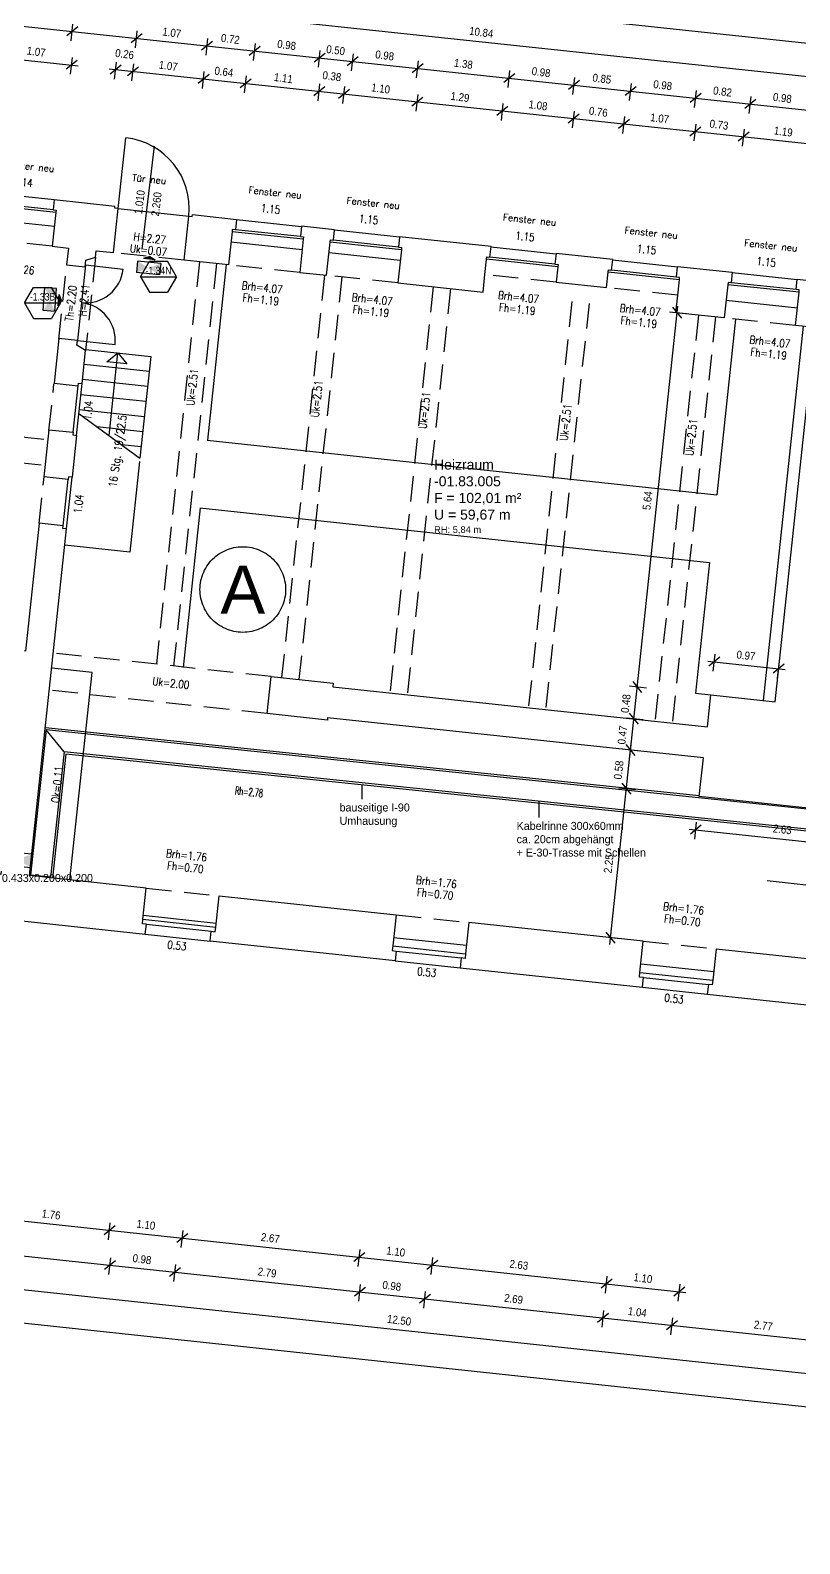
# Model space of a CAD drawing. Header units: metres. Extents: x 157 to 276, y 126 to 187.
# Drawn here: x 197.15 to 208.69, y 152.07 to 174.77 of the extents above; entities that cross this region are included whole.
import ezdxf
from ezdxf.enums import TextEntityAlignment as Align

# ---------------------------------------------------------------- set-up
doc = ezdxf.new("R2010")
doc.units = ezdxf.units.M
doc.header["$LTSCALE"] = 0.03
for name, pattern in [('AUSGEZOGEN', [0]), ('DASHED', [0]), ('DOT', [0]), ('STRICHLINIE', [19.05, 12.7, -6.35])]:
    doc.linetypes.add(name, pattern=pattern)
for name, color, linetype in [('A_ansicht', 9, 'Continuous'), ('A_bemaßung', 2, 'Continuous'), ('A_Elektro', 1, 'Continuous'), ('A_Fenster', 7, 'Continuous'), ('A_höhen', 3, 'Continuous'), ('A_NR_TÜR', 1, 'Continuous'), ('A_räume', 5, 'Continuous'), ('A_text', 5, 'Continuous'), ('A_treppe', 3, 'Continuous'), ('A_Tuernummern', 1, 'Continuous'), ('A_TXT-TUER', 1, 'Continuous'), ('A_türen', 9, 'Continuous'), ('A_verdeckt', 8, 'STRICHLINIE'), ('A_wände', 6, 'Continuous'), ('E__DURCHBR', 2, 'Continuous'), ('E__LEUCHTEN', 6, 'AUSGEZOGEN'), ('E__VERSYS', 2, 'AUSGEZOGEN')]:
    doc.layers.add(name, color=color, linetype=linetype)
doc.styles.add('ARIAL', font='ARIAL.TTF')
doc.styles.add('arial-n', font='ARIALN.TTF')
doc.styles.add('BOLDSIMP_FNT', font='TXT', dxfattribs={"height": 1})
doc.styles.add('NORM', font='simplex.shx', dxfattribs={"width": 0.7, "bigfont": 'bigfont.shx'})
doc.styles.add('SIMPLEX', font='simplex.shx', dxfattribs={"width": 0.8, "height": 0.1})
doc.dimstyles.get("Standard").update_dxf_attribs({"dimtxt": 0.18, "dimasz": 0.18, "dimexe": 0.18, "dimexo": 0.0625, "dimgap": 0.09, "dimtad": 0, "dimtih": 1, "dimtoh": 1, "dimdec": 4, "dimzin": 0, "dimdsep": 46, "dimlunit": 3, "dimtxsty": 'Standard', "dimcen": 0.09, "dimadec": 0, "dimazin": 0, "dimtfac": 1, "dimtdec": 4, "dimtofl": 0, "dimtmove": 2, "dimatfit": 3, "dimfxl": 1, "dimtolj": 1, "dimtzin": 0, "dimarcsym": 0})

# ---------------------------------------------------------------- blocks, each defined once
blk = doc.blocks.new('SLASH1')
at = {"layer": 'A_bemaßung', "color": 2, "linetype": 'Continuous'}
for p, q in [((0.07663, 0.07663), (-0.07319, -0.07319)), ((0, -0.14068), (0, 0.11466))]:
    blk.add_line(p, q, dxfattribs=at)
blk = doc.blocks.new('Tür-Nr')
at = {"layer": 'A_NR_TÜR'}
for p, q in [((-0.057, -108.865), (0.077, -108.632)), ((0.077, -108.632), (0.347, -108.632)), ((0.481, -108.865), (0.347, -108.632)), ((-0.057, -108.865), (0.481, -108.865)), ((-0.057, -108.865), (0.077, -109.098)), ((0.481, -108.865), (0.347, -109.098)), ((0.077, -109.098), (0.347, -109.098))]:
    blk.add_line(p, q, dxfattribs=at)
at = {"layer": 'A_TXT-TUER', "style": 'arial-n', "flags": 4}
blk.add_attdef('TÜR-NR.', text='', height=0.113, dxfattribs=at).set_placement((0.211, -108.772), align=Align.MIDDLE_CENTER)
at = {"layer": 'A_TXT-TUER', "style": 'NORM', "width": 0.7}
for tag, flags, p in [('BRANDSCHUTZ', 4, (0.229, -108.981)), ('DIN', 5, (0.214, -109.198)), ('ABMESSUNG', 5, (0.214, -109.333)), ('WANDART', 5, (0.214, -109.601)), ('MATERIAL', 5, (0.214, -109.467)), ('SCHLOSS', 5, (0.214, -109.87)), ('ZARGE', 5, (0.214, -109.736)), ('BESCHLÄGE', 5, (0.214, -110.005)), ('SONSTIGES', 5, (0.214, -110.139))]:
    blk.add_attdef(tag, text='', height=0.0784, dxfattribs=dict(at, flags=flags)).set_placement(p, align=Align.MIDDLE_CENTER)
blk = doc.blocks.new('PU1')
at = {"color": 3}
for p, q in [((-119, -55), (-119, 70)), ((-119, 70), (131, 70)), ((131, -55), (131, 70)), ((-119, -55), (131, -55)), ((-56, -87), (69, -87)), ((6, -118), (-56, -87)), ((6, -118), (69, -87))]:
    blk.add_line(p, q, dxfattribs=at)
for points in [[(-119, 70), (-119, -55), (131, -55), (131, 70)], [(69, -87), (-56, -87), (6, -118)]]:
    blk.add_solid(points, dxfattribs=at)
blk = doc.blocks.new('A$C2D1211C5')
at = {"layer": 'E__LEUCHTEN', "color": 7, "xscale": 0.00139700000001472, "yscale": 0.001396999999997206, "zscale": 0.001397, "rotation": 174.0861363109759}
blk.add_blockref('PU1', (38.011, 21.169), dxfattribs=at)
at = {"layer": 'E__LEUCHTEN', "color": 0, "xscale": 0.001397000000022428, "yscale": 0.001396999999997206, "zscale": 0.001397, "rotation": 85.49963790064265}
blk.add_blockref('PU1', (36.53, 20.678), dxfattribs=at)
blk = doc.blocks.new('A$C1B684F00')
at = {"layer": 'E__VERSYS', "color": 3, "linetype": 'Continuous', "ltscale": 5}
for p, q in [((36.467, 14.232), (36.232, 12.056)), ((36.734, 13.903), (36.467, 14.232)), ((48.864, 12.944), (36.467, 14.232)), ((36.734, 13.903), (36.53, 12.023)), ((48.535, 12.677), (36.734, 13.903)), ((36.53, 12.023), (36.232, 12.056))]:
    blk.add_line(p, q, dxfattribs=at)
at = {"layer": 'E__VERSYS', "color": 7, "linetype": 'Continuous', "ltscale": 5}
blk.add_line((43.861, 12.917), (43.861, 13.162), dxfattribs=at)
at = {"layer": 'E__VERSYS', "color": 7, "insert": (43.524, 12.853), "char_height": 0.12, "attachment_point": 1}
blk.add_mtext('Kabelrinne 300x60mm\\Pca. 20cm abgehängt\\P+ E-30-Trasse mit Schellen', dxfattribs=at)
blk = doc.blocks.new('A$C775701B2')
at = {"layer": 'E__VERSYS', "color": 1, "linetype": 'Continuous', "ltscale": 5}
for p, q in [((46.265, 13.244), (36.453, 14.264)), ((36.76, 13.87), (36.559, 12.011)), ((48.502, 12.65), (36.76, 13.87))]:
    blk.add_line(p, q, dxfattribs=at)
at = {"layer": 'E__VERSYS', "color": 7, "linetype": 'Continuous', "ltscale": 5}
blk.add_line((41.205, 13.193), (41.205, 13.408), dxfattribs=at)
at = {"layer": 'E__VERSYS', "color": 7, "insert": (40.868, 13.129), "char_height": 0.12, "attachment_point": 1}
blk.add_mtext('{\\C1;bauseitige I-90 \\PUmhausung}', dxfattribs=at)
blk = doc.blocks.new('Wanddurchbruch')
for p, q in [((0, 1), (0, 0)), ((1, 1), (0, 1)), ((1, 0), (1, 1)), ((0, 0), (1, 0))]:
    blk.add_line(p, q)
blk.add_solid([(1, 0), (1, 1), (0, 1), (0, 0)])
blk = doc.blocks.new('A$C07AD1800')
at = {"layer": 'E__DURCHBR', "linetype": 'Continuous'}
ref = blk.add_blockref('Wanddurchbruch', (35.802, 12.212), dxfattribs=dict(at, xscale=0.4330000116021875, yscale=0.1999999999999886, zscale=1.1, rotation=354.2934717003788))
ref.add_attrib('EC_DIM', '0.433x0.200x0.200', (35.802, 11.952), dxfattribs={"linetype": 'Continuous', "height": 0.12})
blk = doc.blocks.new('A$C5C7B2202')
at = {"layer": 'E__VERSYS', "color": 7, "annotation_type": 0, "has_hookline": 1, "hookline_direction": 0, "text_width": 3.503}
blk.add_leader([(32.887, 21.844), (33.112, 23.644), (33.413, 23.644)], dimstyle='Standard', override={"dimtxt": 0.12, "dimasz": 0.05, "dimexe": 0.1, "dimgap": 0.05, "dimtad": 0, "dimtih": 0, "dimtoh": 0, "dimdec": 2, "dimrnd": 0.0025, "dimlunit": 2, "dimdle": 0.025, "dimclrd": 7, "dimclre": 7, "dimclrt": 7, "dimtdec": 2, "dimtix": 1, "dimldrblk": 'None', "dimtvp": 1}, dxfattribs=at)

msp = doc.modelspace()

# ---------------------------------------------------------------- linework, layer by layer
at = {"layer": 'A_ansicht', "color": 9, "linetype": 'Continuous'}
for p, q in [((197.5059, 172.22254), (196.5314, 172.32666)), ((197.50865, 171.82499), (196.4447, 171.93869)), ((201.2167, 171.82092), (200.24227, 171.92505)), ((202.68832, 171.66365), (201.71388, 171.76779)), ((201.22727, 171.47283), (200.15839, 171.58704)), ((202.69888, 171.31556), (201.62999, 171.42978)), ((205.03446, 171.40792), (204.06002, 171.51205)), ((200.08746, 171.25273), (199.80579, 168.61742)), ((206.85905, 171.21289), (205.88459, 171.31704)), ((208.65435, 171.02608), (207.6799, 171.1302)), ((208.65643, 170.59842), (207.58752, 170.71268)), ((207.7289, 170.43608), (207.44728, 167.80077)), ((208.74314, 170.32769), (208.14331, 164.71463)), ((197.84259, 168.69175), (197.92548, 169.46736)), ((199.80162, 168.61785), (207.44728, 167.80077)), ((197.69279, 167.28975), (197.77564, 168.06532)), ((199.69742, 167.60322), (199.44186, 165.21213)), ((199.69322, 167.60365), (207.33889, 166.78657)), ((207.33889, 166.78657), (207.12904, 164.82302)), ((207.12904, 164.82302), (207.35773, 164.7986)), ((198.84344, 161.49467), (199.93721, 161.37776)), ((198.87366, 161.21256), (199.84812, 161.10849)), ((202.59956, 161.16363), (203.69333, 161.04674)), ((202.62233, 160.81218), (203.59678, 160.70812)), ((206.30844, 160.76727), (207.40223, 160.65039)), ((206.33125, 160.4161), (207.30568, 160.31201))]:
    msp.add_line(p, q, dxfattribs=at)
for points in [[(197.9802, 169.97942), (198.95464, 169.87528), (198.79184, 168.35192)], [(198.78655, 168.3022), (198.64115, 166.94201), (197.66671, 167.04614)]]:
    msp.add_lwpolyline(points, dxfattribs=at)
at = {"layer": 'A_bemaßung', "linetype": 'Continuous'}
for p, q in [((181.1956, 177.52575), (232.29399, 172.06491)), ((181.14247, 177.02859), (232.24087, 171.56775)), ((181.08936, 176.53144), (232.18775, 171.07059)), ((194.1679, 174.63088), (197.86684, 174.23559)), ((198.32922, 174.18614), (209.13267, 173.03163)), ((206.14247, 163.87248), (206.86452, 170.629)), ((207.31144, 165.30639), (208.47483, 165.18206)), ((205.84174, 161.05851), (206.16372, 164.07134)), ((207.03213, 162.7868), (209.84609, 162.48607)), ((179.50667, 157.75547), (228.12296, 152.55991)), ((187.09187, 157.44771), (227.1614, 153.16552)), ((179.52885, 157.25027), (228.00687, 152.06945)), ((196.48567, 156.96768), (206.98513, 155.83871))]:
    msp.add_line(p, q, dxfattribs=at)
at = {"layer": 'A_bemaßung'}
for p, q in [((198.8263, 171.48306), (199.01214, 173.03119)), ((208.20391, 162.017), (209.75358, 161.84438))]:
    msp.add_line(p, q, dxfattribs=at)
at = {"layer": 'A_Fenster', "color": 10, "linetype": 'Continuous'}
for p, q in [((197.53095, 172.0338), (196.46703, 172.14749)), ((197.48995, 172.07338), (196.51547, 172.17752)), ((201.24426, 171.63191), (200.17537, 171.74616)), ((201.20076, 171.67177), (200.22632, 171.7759)), ((202.67239, 171.51449), (201.69794, 171.61863)), ((202.71589, 171.47464), (201.64699, 171.58889)), ((205.06201, 171.21892), (203.99313, 171.33314)), ((205.01852, 171.25875), (204.04407, 171.36289)), ((206.84311, 171.06376), (205.86865, 171.16788)), ((206.88661, 171.0239), (205.81771, 171.13815)), ((208.68191, 170.83708), (207.61302, 170.9513)), ((208.63842, 170.87692), (207.66397, 170.98105))]:
    msp.add_line(p, q, dxfattribs=at)
at = {"layer": 'A_Fenster', "linetype": 'Continuous'}
for p, q in [((197.79215, 168.73735), (197.86656, 169.43342)), ((197.64233, 167.33535), (197.71668, 168.03139)), ((198.83711, 161.435), (199.93087, 161.3181)), ((198.88931, 161.35901), (199.86377, 161.25487)), ((202.58573, 161.03436), (203.67949, 160.91749)), ((202.63795, 160.95839), (203.6124, 160.85424)), ((206.2946, 160.63803), (207.38838, 160.52114)), ((206.34682, 160.56206), (207.32128, 160.4579))]:
    msp.add_line(p, q, dxfattribs=at)
at = {"layer": 'A_text', "color": 2, "linetype": 'Continuous'}
msp.add_lwpolyline([(200.97723, 166.41316), (200.97807, 166.37948), (200.97719, 166.34588), (200.97455, 166.31237), (200.97016, 166.27904), (200.96403, 166.24599), (200.95618, 166.2133), (200.94663, 166.18107), (200.93541, 166.14938), (200.92254, 166.11832), (200.90806, 166.08798), (200.89202, 166.05844), (200.87445, 166.02978), (200.85541, 166.00208), (200.83494, 165.97541), (200.81311, 165.94985), (200.78997, 165.92547), (200.76558, 165.90233), (200.74002, 165.8805), (200.71335, 165.86004), (200.68564, 165.841), (200.65698, 165.82344), (200.62744, 165.8074), (200.5971, 165.79293), (200.56604, 165.78007), (200.53435, 165.76885), (200.50212, 165.75931), (200.46943, 165.75147), (200.43638, 165.74535), (200.40305, 165.74097), (200.36954, 165.73834), (200.33594, 165.73746), (200.30234, 165.73834), (200.26883, 165.74098), (200.2355, 165.74537), (200.20245, 165.7515), (200.16976, 165.75935), (200.13753, 165.7689), (200.10584, 165.78012), (200.07478, 165.79299), (200.04444, 165.80747), (200.0149, 165.82351), (199.98624, 165.84108), (199.95854, 165.86012), (199.93187, 165.88059), (199.90631, 165.90242), (199.88193, 165.92556), (199.85879, 165.94995), (199.83696, 165.97551), (199.8165, 166.00218), (199.79746, 166.02989), (199.7799, 166.05855), (199.76386, 166.08809), (199.74939, 166.11843), (199.73653, 166.14949), (199.72531, 166.18118), (199.71576, 166.21341), (199.70792, 166.2461), (199.7018, 166.27915), (199.69741, 166.31248), (199.69477, 166.34599), (199.69389, 166.3796), (199.69477, 166.41321), (199.69741, 166.44672), (199.7018, 166.48005), (199.70793, 166.5131), (199.71578, 166.54579), (199.72533, 166.57802), (199.73655, 166.60971), (199.74942, 166.64077), (199.7639, 166.67111), (199.77994, 166.70065), (199.79751, 166.72931), (199.81655, 166.75701), (199.83702, 166.78368), (199.85885, 166.80924), (199.88199, 166.83362), (199.90638, 166.85676), (199.93194, 166.87859), (199.95861, 166.89905), (199.98632, 166.91809), (200.01498, 166.93565), (200.04452, 166.95169), (200.07486, 166.96616), (200.10592, 166.97902), (200.13761, 166.99024), (200.16984, 166.99979), (200.20253, 167.00764), (200.23558, 167.01376), (200.26891, 167.01815), (200.30242, 167.02079), (200.33603, 167.02167), (200.36964, 167.02079), (200.40315, 167.01815), (200.43648, 167.01376), (200.46953, 167.00763), (200.50222, 166.99978), (200.53445, 166.99023), (200.56614, 166.97901), (200.5972, 166.96614), (200.62754, 166.95167), (200.65708, 166.93563), (200.68574, 166.91806), (200.71344, 166.89902), (200.74011, 166.87855), (200.76567, 166.85672), (200.79005, 166.83358), (200.81319, 166.80919), (200.83502, 166.78363), (200.85548, 166.75696), (200.87452, 166.72926), (200.89208, 166.7006), (200.90812, 166.67106), (200.92259, 166.64072), (200.93545, 166.60966), (200.94667, 166.57797), (200.95622, 166.54574), (200.96407, 166.51305), (200.9702, 166.48), (200.97459, 166.44667), (200.97723, 166.41316)], dxfattribs=at)
at = {"layer": 'A_treppe', "color": 1, "linetype": 'Continuous'}
msp.add_line((198.32939, 168.68915), (198.46177, 169.92797), dxfattribs=at)
at = {"layer": 'A_treppe', "linetype": 'Continuous'}
for p, q in [((198.93051, 169.6495), (197.95606, 169.75363)), ((198.90637, 169.42372), (197.93194, 169.52784)), ((198.88224, 169.19792), (197.9078, 169.30205)), ((198.85811, 168.97213), (197.88368, 169.07625)), ((198.83399, 168.74632), (198.15087, 168.81933)), ((198.80987, 168.52052), (198.51782, 168.55174))]:
    msp.add_line(p, q, dxfattribs=at)
at = {"layer": 'A_treppe', "color": 1, "linetype": 'Continuous'}
msp.add_lwpolyline([(198.46177, 169.92797), (198.59497, 169.76289), (198.29668, 169.79475), (198.46177, 169.92797)], dxfattribs=at)
at = {"layer": 'A_türen', "color": 10, "linetype": 'Continuous'}
for q in [(198.5809, 173.15358), (199.5267, 171.98143)]:
    msp.add_line((198.46771, 172.09458), q, dxfattribs=at)
at = {"layer": 'A_türen', "linetype": 'Continuous'}
for p, q in [((197.97489, 171.24714), (197.85374, 170.11363)), ((197.97489, 171.24714), (198.54167, 171.1866)), ((197.85375, 170.11363), (198.4205, 170.05308))]:
    msp.add_line(p, q, dxfattribs=at)
at = {"layer": 'A_türen', "color": 10, "linetype": 'Continuous'}
msp.add_arc((198.46771, 172.09458), 1.065, 353.900659, 83.899171, dxfattribs=at)
at = {"layer": 'A_türen', "linetype": 'Continuous'}
for centre, start, end in [((197.97489, 171.24714), 263.899594, 353.902236), ((197.85375, 170.11363), 353.901809, 83.900133)]:
    msp.add_arc(centre, 0.56999, start, end, dxfattribs=at)
at = {"layer": 'A_verdeckt'}
for p, q in [((197.47678, 171.52667), (196.41283, 171.64038)), ((198.12844, 171.36651), (197.97864, 169.96452)), ((199.45602, 171.32019), (198.39706, 171.43339)), ((197.57425, 170.13344), (197.69223, 171.23714)), ((199.68474, 171.29574), (199.03971, 165.2601)), ((199.94326, 171.26813), (199.29821, 165.23249)), ((201.19114, 171.13476), (200.12225, 171.249)), ((201.56405, 171.09489), (200.91901, 165.05929)), ((201.82257, 171.06731), (201.17751, 165.03167)), ((202.66276, 170.97748), (201.59387, 171.09174)), ((203.19474, 170.92061), (202.54388, 164.83032)), ((205.03758, 170.99022), (203.96868, 171.10443)), ((203.45328, 170.893), (202.80238, 164.80267)), ((205.2729, 170.69854), (204.62203, 164.60822)), ((206.86216, 170.79521), (205.7933, 170.90945)), ((205.53144, 170.67091), (204.88056, 164.58059)), ((207.17208, 170.49558), (206.52126, 164.40527)), ((207.43059, 170.46796), (206.77975, 164.37764)), ((208.62879, 170.33991), (207.55986, 170.45412)), ((197.42813, 168.76621), (197.50254, 169.46225)), ((194.13194, 168.97769), (197.41328, 168.62702)), ((194.09103, 168.59487), (197.37238, 168.24422)), ((197.27939, 167.37415), (197.35377, 168.07018)), ((200.75989, 165.07629), (197.4935, 165.42536)), ((200.70039, 164.51944), (197.434, 164.86851)), ((198.88701, 161.90234), (199.98078, 161.78545)), ((202.63569, 161.50172), (203.72948, 161.38485)), ((206.34456, 161.10534), (207.43836, 160.98845))]:
    msp.add_line(p, q, dxfattribs=at)
at = {"layer": 'A_verdeckt', "linetype": 'DASHED'}
msp.add_line((197.87751, 169.01864), (198.79184, 168.35192), dxfattribs=at)
at = {"layer": 'A_wände', "linetype": 'Continuous'}
for p, q in [((198.07615, 165.13681), (197.46959, 165.20164)), ((197.74353, 162.02455), (198.07615, 165.13681))]:
    msp.add_line(p, q, dxfattribs=at)
for points in [[(197.47678, 171.52667), (197.72035, 171.50065), (197.69324, 171.24709), (197.97173, 171.21733), (197.98235, 171.31679), (198.12844, 171.36651), (198.13853, 171.46098), (198.39706, 171.43339), (198.46771, 172.09458), (198.41567, 172.10017), (198.41845, 172.12603), (197.50597, 172.22347), (197.48995, 172.07338), (197.53467, 172.06859), (197.53095, 172.0338), (197.47678, 171.52667)], [(199.5783, 171.97593), (199.58106, 172.00185), (200.24288, 171.93117), (200.22632, 171.7759), (200.17906, 171.78098), (200.17537, 171.74616), (200.12225, 171.249), (199.45602, 171.32019), (199.5267, 171.98143), (199.5783, 171.97593)], [(201.21735, 171.8271), (201.20076, 171.67177), (201.24797, 171.66673), (201.24426, 171.63191), (201.19114, 171.13476), (201.59387, 171.09174), (201.64699, 171.58889), (201.65068, 171.62371), (201.69794, 171.61863), (201.71451, 171.77399), (201.21735, 171.8271)], [(204.06122, 171.52335), (202.68898, 171.66994), (202.67239, 171.51449), (202.71961, 171.50946), (202.71589, 171.47464), (202.66276, 170.97748), (203.94051, 170.84093), (203.96868, 171.10443), (203.99313, 171.33314), (203.99681, 171.36792), (204.04407, 171.36289), (204.06122, 171.52335)], [(205.88584, 171.32849), (205.03566, 171.41929), (205.01852, 171.25875), (205.06571, 171.25372), (205.06201, 171.21892), (205.03758, 170.99022), (205.7933, 170.90945), (205.81771, 171.13815), (205.82144, 171.17295), (205.86865, 171.16788), (205.88584, 171.32849)], [(207.68059, 171.1368), (207.66397, 170.98105), (207.61673, 170.98609), (207.61302, 170.9513), (207.55986, 170.45412), (206.83401, 170.53172), (206.86216, 170.79521), (206.88661, 171.0239), (206.89032, 171.05872), (206.84311, 171.06376), (206.8603, 171.22441), (207.68059, 171.1368)], [(209.79979, 162.99389), (207.18469, 163.27335), (207.24687, 163.85503), (201.60895, 164.45755), (201.60524, 164.42273), (200.70039, 164.51944), (200.75989, 165.07629), (201.69459, 164.97641), (201.68875, 164.92171), (207.30678, 164.32134), (207.35773, 164.7986), (208.32228, 164.69552), (208.92213, 170.30854), (208.62879, 170.33991), (208.68191, 170.83708), (208.68564, 170.87188), (208.63842, 170.87692), (208.65506, 171.03273), (209.56408, 170.93565)], [(197.84632, 170.04404), (197.85374, 170.11363), (197.57532, 170.14339), (197.50359, 169.4722), (197.86656, 169.43342), (197.8708, 169.47317), (197.92548, 169.46736), (197.97864, 169.96452), (197.84632, 170.04404)], [(197.77564, 168.06534), (197.72096, 168.07119), (197.71668, 168.03139), (197.35377, 168.07018), (197.42925, 168.77617), (197.78719, 168.7379), (197.79215, 168.73735), (197.7879, 168.69761), (197.84259, 168.69175), (197.77564, 168.06534)], [(198.87366, 161.21256), (198.88931, 161.35901), (198.82965, 161.36537), (198.83711, 161.435), (198.88701, 161.90234), (197.13699, 162.08935), (197.69279, 167.28975), (197.63807, 167.29557), (197.64233, 167.33535), (197.27939, 167.37415), (197.0743, 165.45508), (196.58213, 165.50766), (196.55178, 165.2243), (196.94497, 165.18589), (196.92029, 164.93347), (196.98434, 164.92664), (196.70431, 162.10465), (196.23695, 162.15459), (196.18912, 161.70712), (196.18169, 161.63752), (196.1121, 161.64494), (196.09759, 161.50907), (198.87366, 161.21256)], [(199.98078, 161.78545), (202.63569, 161.50172), (202.58573, 161.03436), (202.57829, 160.96478), (202.63795, 160.95839), (202.62233, 160.81218), (199.84812, 161.10849), (199.86377, 161.25487), (199.9234, 161.24851), (199.93087, 161.3181), (199.98078, 161.78545)], [(203.72948, 161.38485), (203.67949, 160.91749), (203.67207, 160.8479), (203.6124, 160.85424), (203.59678, 160.70812), (206.33125, 160.4161), (206.34682, 160.56206), (206.28718, 160.56839), (206.2946, 160.63803), (206.34456, 161.10534), (203.72948, 161.38485)], [(210.06005, 160.01783), (210.07718, 160.17845), (210.01753, 160.18484), (210.02497, 160.25441), (210.07493, 160.72177), (209.72193, 160.75948), (209.80217, 161.51023), (209.64307, 161.5272), (209.56127, 160.76157), (207.43836, 160.98845), (207.38838, 160.52114), (207.38091, 160.45151), (207.32128, 160.4579), (207.30568, 160.31201), (210.06005, 160.01783)]]:
    msp.add_lwpolyline(points, dxfattribs=at)

# ---------------------------------------------------------------- block references
at = {"layer": 'A_bemaßung', "color": 7, "rotation": 353.9000000000004}
for p, yscale in [((197.77581, 174.74816), 0.9999889999999994), ((198.74028, 174.64509), 0.9999889999999994), ((199.79927, 174.53193), 0.9999889999999994), ((200.51268, 174.45566), 0.9999889999999994), ((197.76741, 174.24619), 0.9999889999999994), ((201.48714, 174.35151), 0.9999889999999994), ((201.98431, 174.29838), 0.9999889999999994), ((198.42867, 174.17556), 0.9999889999999994), ((198.68714, 174.14791), 0.9999889999999994), ((199.74612, 174.03474), 0.9999889999999994), ((202.95876, 174.19424), 0.9999889999999994), ((204.33097, 174.04762), 0.9999889999999994), ((200.37756, 173.96725), 0.9999889999999994), ((201.48122, 173.84931), 0.9999889999999994), ((201.85411, 173.80948), 0.9999889999999994), ((205.3054, 173.94347), 0.9999889999999994), ((206.15558, 173.85261), 0.9999889999999994), ((207.13001, 173.74848), 0.9999889999999994), ((202.95286, 173.69204), 0.9999889999999994), ((204.2306, 173.5555), 0.9999889999999994), ((207.95034, 173.6608), 0.9999889999999994), ((205.29952, 173.44123), 0.9999889999999994), ((206.05522, 173.36048), 0.9999889999999994), ((207.12411, 173.24627), 0.9999889999999994), ((207.84998, 173.16868), 0.9999889999999994), ((198.33499, 156.76887), 0.9999889999999994), ((199.42869, 156.65127), 0.9999889999999994), ((202.08338, 156.36578), 0.9999889999999994), ((198.3428, 156.24534), 0.9999899999999968), ((198.3428, 156.24534), 0.9999899999999968), ((199.31725, 156.14118), 0.9999899999999968), ((199.31725, 156.14118), 0.9999899999999968), ((203.17706, 156.24814), 0.9999889999999994), ((202.09148, 155.84474), 0.9999899999999968), ((202.09148, 155.84474), 0.9999899999999968), ((205.79199, 155.96696), 0.9999889999999994), ((206.88569, 155.84932), 0.9999889999999994), ((203.06593, 155.74058), 0.9999899999999968), ((203.06593, 155.74058), 0.9999899999999968), ((205.74068, 155.45472), 0.9999899999999968), ((205.74068, 155.45472), 0.9999899999999968), ((206.77478, 155.34421), 0.9999899999999968), ((206.77478, 155.34421), 0.9999899999999968)]:
    msp.add_blockref('SLASH1', p, dxfattribs=dict(at, yscale=yscale))
at = {"layer": 'A_bemaßung', "color": 7}
for p, rotation in [((206.8539, 170.52957), 83.90000000000038), ((207.41086, 165.29577), 353.9000000000004), ((208.3754, 165.19269), 353.9000000000004), ((206.25404, 164.91656), 83.90000000000038), ((206.20304, 164.43928), 83.90000000000038), ((206.15308, 163.97191), 83.90000000000038), ((206.15308, 163.97191), 83.90000000000038), ((206.09092, 163.39026), 83.90000000000038), ((207.13157, 162.77616), 353.9000000000004), ((205.85235, 161.15794), 83.90000000000038)]:
    msp.add_blockref('SLASH1', p, dxfattribs=dict(at, rotation=rotation))
at = {"layer": 'A_Elektro'}
for name in ['A$C2D1211C5', 'A$C07AD1800', 'A$C5C7B2202', 'A$C775701B2', 'A$C1B684F00']:
    msp.add_blockref(name, (160.92067, 150.04212), dxfattribs=at)
at = {"layer": 'A_Tuernummern'}
ref = msp.add_blockref('Tür-Nr', (198.85966, 279.93656), dxfattribs=at)
ref.add_attrib('TÜR-NR.', '-1.34N', dxfattribs={"layer": 'A_TXT-TUER', "height": 0.112896, "style": 'arial-n'}).set_placement((199.07102, 171.16421), align=Align.MIDDLE_CENTER)
ref = msp.add_blockref('Tür-Nr', (197.1201, 279.54281), dxfattribs=at)
ref.add_attrib('TÜR-NR.', '-1.33B', dxfattribs={"layer": 'A_TXT-TUER', "height": 0.112896, "style": 'arial-n'}).set_placement((197.33145, 170.77046), align=Align.MIDDLE_CENTER)

# ---------------------------------------------------------------- texts
at = {"layer": 'A_bemaßung', "color": 7, "linetype": 'Continuous', "style": 'BOLDSIMP_FNT', "width": 0.9}
for s, rotation, p in [('1.07', 352.3, (199.11911, 174.65488)), ('10.84', 352.3, (203.72232, 174.66578)), ('0.72', 352.3, (199.99765, 174.56099)), ('0.98', 352.3, (200.84158, 174.47081)), ('0.50', 352.3, (201.5774, 174.39216)), ('1.07', 352.3, (197.08478, 174.36944)), ('0.26', 352.3, (198.41084, 174.33456)), ('0.98', 352.3, (202.31323, 174.31355)), ('1.38', 352.3, (203.4942, 174.18733)), ('1.07', 352.3, (199.06601, 174.1577)), ('0.64', 352.3, (199.90098, 174.06849)), ('1.11', 352.3, (200.79408, 173.97305)), ('0.38', 352.3, (201.52064, 174.00221)), ('0.98', 352.3, (204.65986, 174.06274)), ('0.85', 352.3, (205.57215, 173.96524)), ('1.10', 352.3, (202.25282, 173.81714)), ('0.98', 352.3, (206.48448, 173.86774)), ('0.82', 352.3, (207.38186, 173.77186)), ('1.29', 352.3, (203.44361, 173.68987)), ('1.08', 352.3, (204.61439, 173.56475)), ('0.98', 352.3, (208.27924, 173.67594)), ('0.76', 352.3, (205.51902, 173.46808)), ('1.07', 352.3, (206.439, 173.36976)), ('0.73', 352.3, (207.32873, 173.27467)), ('1.19', 352.3, (208.29351, 173.17158)), ('5.64', 83.5, (206.48649, 167.56218)), ('0.97', 353.5, (207.7348, 165.31144)), ('0.48', 83.5, (206.16132, 164.5196)), ('0.47', 83.5, (206.11084, 164.04727)), ('0.58', 83.5, (206.05481, 163.52276)), ('2.63', 353.5, (208.28078, 162.70364)), ('2.25', 83.5, (205.90444, 162.11577)), ('1.76', 352.5, (197.30947, 156.92989)), ('1.10', 352.5, (198.73124, 156.77677)), ('2.67', 352.5, (200.59779, 156.57657)), ('0.98', 352.5, (198.67171, 156.26045)), ('1.10', 352.5, (202.47961, 156.3737)), ('2.79', 352.5, (200.5486, 156.05989)), ('2.63', 352.5, (204.3263, 156.17557)), ('0.98', 352.5, (202.42038, 155.85985)), ('1.10', 352.5, (206.1882, 155.97487)), ('2.69', 352.5, (204.24752, 155.66459)), ('12.50', 352.5, (202.49032, 155.34952)), ('1.04', 352.5, (206.10453, 155.46613)), ('2.77', 352.5, (207.9936, 155.26425))]:
    msp.add_text(s, height=0.12, rotation=rotation, dxfattribs=at).set_placement(p, align=Align.BOTTOM_LEFT)
at = {"layer": 'A_bemaßung', "color": 7, "linetype": 'DOT', "style": 'BOLDSIMP_FNT', "width": 0.9}
for s, p in [('1.010', (198.8609, 171.99895)), ('2.260', (199.11328, 171.96865))]:
    msp.add_text(s, height=0.12, rotation=83.154872, dxfattribs=at).set_placement(p, align=Align.BOTTOM_LEFT)
at = {"layer": 'A_höhen', "linetype": 'Continuous', "style": 'SIMPLEX', "width": 0.8}
for s, rotation, p in [('1.14', 353.7, (197.0314, 172.39392)), ('1.15', 353.7, (200.74223, 171.9923)), ('1.15', 353.7, (202.21386, 171.83504)), ('H=2.27', 353.7, (198.92959, 171.55175)), ('1.15', 353.7, (204.55998, 171.5793)), ('Uk=0.07', 353.7, (198.91044, 171.37275)), ('1.15', 353.7, (206.38457, 171.38428)), ('1.15', 353.7, (208.17987, 171.19746)), ('Th=2.20', 83.8, (197.85184, 170.66115)), ('H=2.41', 83.8, (198.04899, 170.70812)), ('Brh=4.07', 353.7, (200.61631, 170.81402)), ('Fh=1.19', 353.7, (200.59722, 170.63505)), ('Brh=4.07', 353.7, (202.2678, 170.63753)), ('Brh=4.07', 353.7, (204.46271, 170.66949)), ('Fh=1.19', 353.7, (202.24867, 170.45859)), ('Fh=1.19', 353.7, (204.44361, 170.4905)), ('Brh=4.07', 353.7, (206.28731, 170.47447)), ('Fh=1.19', 353.7, (206.26824, 170.2955)), ('Brh=4.07', 353.7, (208.23429, 169.9999)), ('Fh=1.19', 353.7, (208.21519, 169.82094)), ('Uk=2.51', 83.8, (199.67335, 169.40462)), ('Uk=2.51', 83.8, (201.54073, 169.2289)), ('Uk=2.51', 83.8, (203.15771, 169.05608)), ('Uk=2.51', 83.8, (205.27542, 168.87751)), ('Uk=2.51', 83.8, (207.16139, 168.65211))]:
    msp.add_text(s, height=0.12, rotation=rotation, dxfattribs=at).set_placement(p, align=Align.BOTTOM_CENTER)
for s, rotation, p in [('Brh=1.26', 353.7, (196.90334, 171.19576)), ('1.04', 83.8, (198.01435, 169.06459)), ('1.04', 83.8, (197.87309, 167.66436)), ('Brh=1.76', 353.7, (199.49265, 162.39349)), ('Fh=0.70', 353.7, (199.47356, 162.21453)), ('Brh=1.76', 353.7, (203.24131, 161.99312)), ('Fh=0.70', 353.7, (203.22222, 161.81417)), ('Brh=1.76', 353.7, (206.95022, 161.59703)), ('Fh=0.70', 353.7, (206.93113, 161.41807)), ('0.53', 353.7, (199.34814, 161.0412)), ('0.53', 353.7, (203.0968, 160.64083)), ('0.53', 353.7, (206.80571, 160.24473))]:
    msp.add_text(s, height=0.12, rotation=rotation, dxfattribs=at).set_placement(p, align=Align.MIDDLE_CENTER)
at = {"layer": 'A_höhen', "linetype": 'Continuous', "style": 'SIMPLEX'}
for s, rotation, width, p in [('Uk=2.00', 353.7, 0.8, (198.97069, 164.91201)), ('Ok=0.11', 83.8, 0.8, (197.61654, 163.1694)), ('Rh=2.78', 353.8, 0.6, (200.21045, 163.27202))]:
    msp.add_text(s, height=0.12, rotation=rotation, dxfattribs=dict(at, width=width)).set_placement(p, align=Align.BOTTOM_LEFT)
at = {"layer": 'A_räume', "linetype": 'Continuous', "insert": (203.20607, 168.32845), "char_height": 0.15, "width": 6.6459, "attachment_point": 1}
msp.add_mtext('\\fArial|b0|i0|c0|p34;Heizraum\\P-01.83.005\\PF = 102,01 m²\\PU = 59,67 m\\P\\H0.1;RH: 5,84 m', dxfattribs=at)
at = {"layer": 'A_text', "color": 2, "linetype": 'Continuous', "style": 'ARIAL'}
msp.add_text('A', height=0.72, dxfattribs=at).set_placement((200.336, 166.37955), align=Align.MIDDLE_CENTER)
at = {"layer": 'A_text', "linetype": 'Continuous', "char_height": 0.1, "width": 1.1421, "attachment_point": 1, "rotation": 354}
for s, insert in [('{\\Fsimplex.shx;Fenster neu}', (196.71631, 172.81962)), ('{\\Fsimplex.shx;Tür neu}', (198.68032, 172.60937)), ('{\\Fsimplex.shx;Fenster neu}', (200.42773, 172.42371)), ('{\\Fsimplex.shx;Fenster neu}', (201.89938, 172.26673)), ('{\\Fsimplex.shx;Fenster neu}', (204.24602, 172.01542)), ('{\\Fsimplex.shx;Fenster neu}', (206.07064, 171.82056)), ('{\\Fsimplex.shx;Fenster neu}', (207.86547, 171.62961))]:
    msp.add_mtext(s, dxfattribs=dict(at, insert=insert))
at = {"layer": 'A_treppe', "color": 1, "linetype": 'Continuous', "style": 'SIMPLEX', "width": 0.8}
msp.add_text('16 Stg. 19/22.5', height=0.12, rotation=81.9, dxfattribs=at).set_placement((198.47559, 167.9027), align=Align.BOTTOM_LEFT)

doc.saveas('drawing.dxf')
